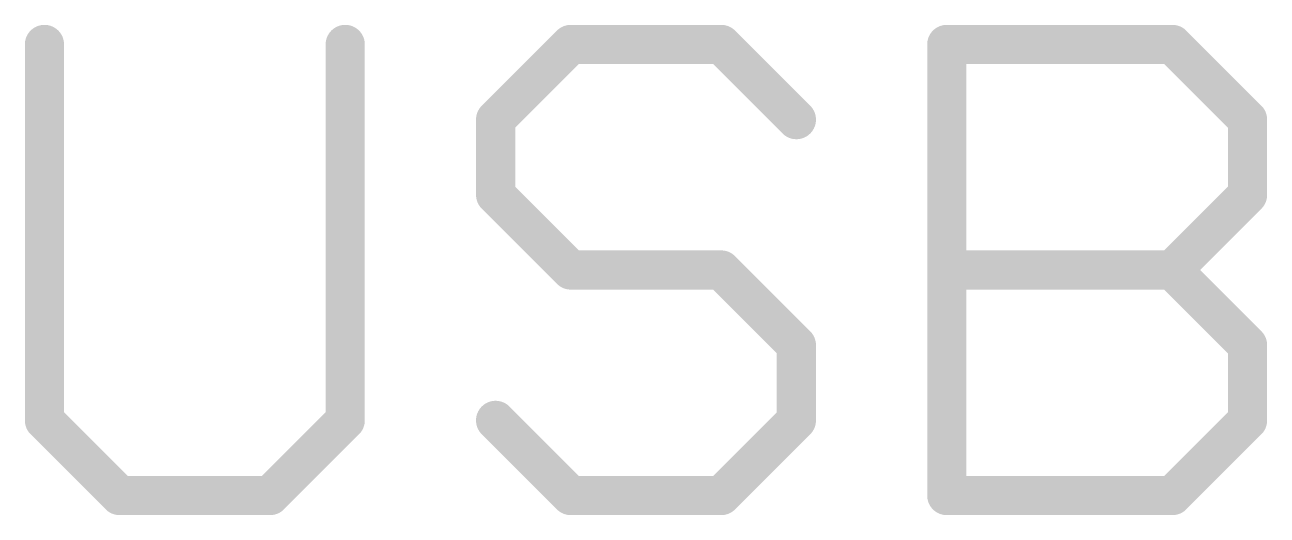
# Model space of a CAD drawing. Extents: x -18 to 144, y -21 to 125.
# Drawn here: x 77.91 to 84.35, y 107.83 to 110.37 of the extents above; entities that cross this region are included whole.
import ezdxf

# ---------------------------------------------------------------- set-up
doc = ezdxf.new("R2010")
doc.units = 0
doc.layers.add('114', color=4, linetype='CONTINUOUS')

msp = doc.modelspace()

# ---------------------------------------------------------------- linework, layer by layer
at = {"layer": '114', "const_width": 0.2032}
for points in [[(78.0071, 110.271), (78.0071, 108.322)], [(79.5663, 108.322), (79.5663, 110.271)], [(80.7357, 110.271), (80.3459, 109.8812)], [(81.5153, 110.271), (80.7357, 110.271)], [(81.9051, 109.8812), (81.5153, 110.271)], [(82.6847, 107.9322), (82.6847, 110.271)], [(82.6847, 110.271), (83.8541, 110.271)], [(83.8541, 110.271), (84.2439, 109.8812)], [(80.3459, 109.8812), (80.3459, 109.4914)], [(84.2439, 109.8812), (84.2439, 109.4914)], [(80.3459, 109.4914), (80.7357, 109.1016)], [(84.2439, 109.4914), (83.8541, 109.1016)], [(80.7357, 109.1016), (81.5153, 109.1016)], [(81.5153, 109.1016), (81.9051, 108.7118)], [(82.6847, 109.1016), (83.8541, 109.1016)], [(83.8541, 109.1016), (84.2439, 108.7118)], [(81.9051, 108.7118), (81.9051, 108.322)], [(84.2439, 108.7118), (84.2439, 108.322)], [(78.0071, 108.322), (78.3969, 107.9322)], [(79.1765, 107.9322), (79.5663, 108.322)], [(80.7357, 107.9322), (80.3459, 108.322)], [(81.9051, 108.322), (81.5153, 107.9322)], [(84.2439, 108.322), (83.8541, 107.9322)], [(78.3969, 107.9322), (79.1765, 107.9322)], [(81.5153, 107.9322), (80.7357, 107.9322)], [(83.8541, 107.9322), (82.6847, 107.9322)]]:
    msp.add_lwpolyline(points, dxfattribs=at)
at = {"layer": '114', "const_width": 0.1016}
for points in [[(78.0579, 110.271, 1), (77.9563, 110.271)], [(79.6171, 110.271, 1), (79.5155, 110.271)], [(80.7357, 110.3218, 1), (80.7357, 110.2202)], [(80.7716, 110.2351, 1), (80.6997, 110.3069)], [(81.5512, 110.3069, 1), (81.4793, 110.2351)], [(81.5153, 110.2202, 1), (81.5153, 110.3218)], [(82.7355, 110.271, 1), (82.6339, 110.271)], [(82.6847, 110.3218, 1), (82.6847, 110.2202)], [(83.89, 110.3069, 1), (83.8181, 110.2351)], [(83.8541, 110.2202, 1), (83.8541, 110.3218)], [(80.3099, 109.9171, 1), (80.3818, 109.8453)], [(80.3967, 109.8812, 1), (80.2951, 109.8812)], [(81.8691, 109.8453, 1), (81.941, 109.9171)], [(84.2947, 109.8812, 1), (84.1931, 109.8812)], [(84.2079, 109.8453, 1), (84.2798, 109.9171)], [(80.3818, 109.5273, 1), (80.3099, 109.4555)], [(84.2798, 109.4555, 1), (84.2079, 109.5273)], [(80.2951, 109.4914, 1), (80.3967, 109.4914)], [(84.1931, 109.4914, 1), (84.2947, 109.4914)], [(80.7357, 109.1524, 1), (80.7357, 109.0508)], [(80.6997, 109.0657, 1), (80.7716, 109.1375)], [(81.5512, 109.1375, 1), (81.4793, 109.0657)], [(81.5153, 109.0508, 1), (81.5153, 109.1524)], [(82.6847, 109.1524, 1), (82.6847, 109.0508)], [(83.89, 109.1375, 1), (83.8181, 109.0657)], [(83.8181, 109.1375, 1), (83.89, 109.0657)], [(83.8541, 109.0508, 1), (83.8541, 109.1524)], [(81.9559, 108.7118, 1), (81.8543, 108.7118)], [(81.8691, 108.6759, 1), (81.941, 108.7477)], [(84.2947, 108.7118, 1), (84.1931, 108.7118)], [(84.2079, 108.6759, 1), (84.2798, 108.7477)], [(78.043, 108.3579, 1), (77.9711, 108.2861)], [(79.6022, 108.2861, 1), (79.5303, 108.3579)], [(80.3818, 108.3579, 1), (80.3099, 108.2861)], [(81.941, 108.2861, 1), (81.8691, 108.3579)], [(84.2798, 108.2861, 1), (84.2079, 108.3579)], [(77.9563, 108.322, 1), (78.0579, 108.322)], [(79.5155, 108.322, 1), (79.6171, 108.322)], [(81.8543, 108.322, 1), (81.9559, 108.322)], [(84.1931, 108.322, 1), (84.2947, 108.322)], [(78.3969, 107.983, 1), (78.3969, 107.8814)], [(78.3609, 107.8963, 1), (78.4328, 107.9681)], [(79.1405, 107.9681, 1), (79.2124, 107.8963)], [(79.1765, 107.8814, 1), (79.1765, 107.983)], [(80.7357, 107.983, 1), (80.7357, 107.8814)], [(80.6997, 107.8963, 1), (80.7716, 107.9681)], [(81.4793, 107.9681, 1), (81.5512, 107.8963)], [(81.5153, 107.8814, 1), (81.5153, 107.983)], [(82.6847, 107.983, 1), (82.6847, 107.8814)], [(83.8181, 107.9681, 1), (83.89, 107.8963)], [(83.8541, 107.8814, 1), (83.8541, 107.983)], [(82.6339, 107.9322, 1), (82.7355, 107.9322)]]:
    msp.add_lwpolyline(points, format="xyb", dxfattribs=at)

doc.saveas('drawing.dxf')
